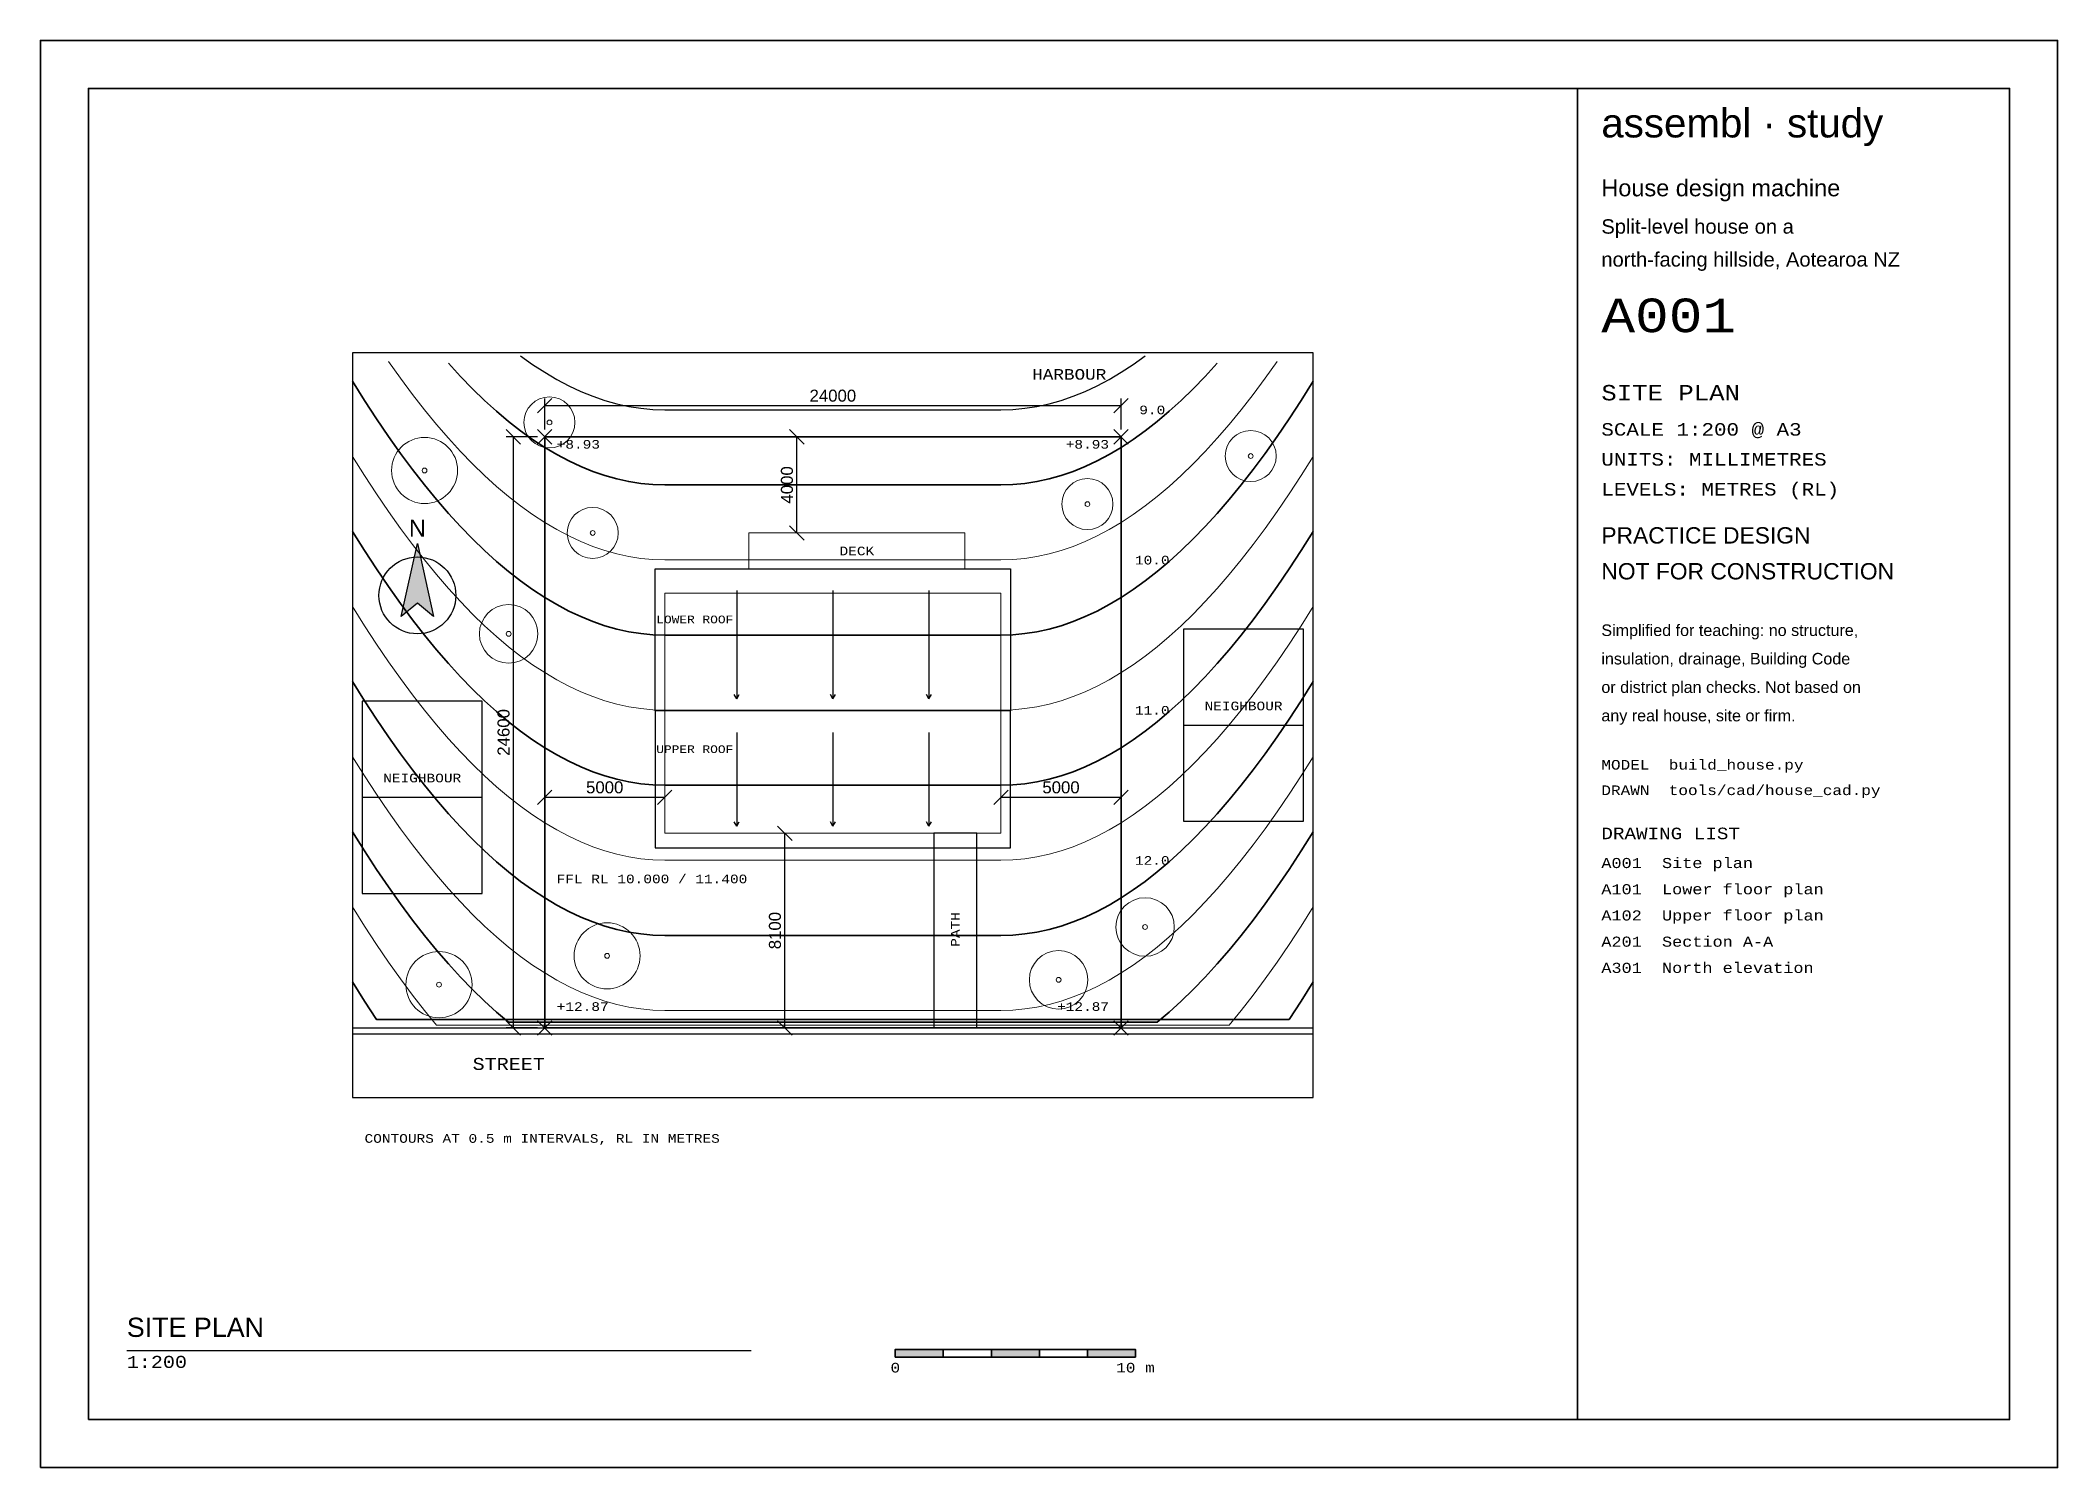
# Paper-space layout 'A001 Site plan' of a CAD drawing. Header units: millimetres. Extents: x 0 to 420, y 0 to 297.
# The model-space entities are those that its viewports show. They can reach past a viewport. Long polylines and large blocks are cut down to what shows.
import ezdxf
from ezdxf.enums import TextEntityAlignment as Align

# ---------------------------------------------------------------- set-up
doc = ezdxf.new("R2010")
doc.units = ezdxf.units.MM
doc.linetypes.add('A-CHAIN', pattern=[12, 8, -1.5, 1, -1.5])
doc.linetypes.add('A-HIDDEN', pattern=[3, 2, -1])
for name, color, linetype, lineweight in [('A-ANNO-DIMS', 7, 'Continuous', 18), ('A-ANNO-SYMB', 1, 'Continuous', 25), ('A-ANNO-TEXT', 7, 'Continuous', 25), ('A-ANNO-TTLB', 7, 'Continuous', 35), ('A-DECK', 30, 'Continuous', 18), ('A-OVHD', 8, 'A-HIDDEN', 18), ('A-ROOF', 7, 'Continuous', 25), ('C-NBRS', 8, 'Continuous', 25), ('C-PROP', 1, 'A-CHAIN', 35), ('C-ROAD', 8, 'Continuous', 25), ('C-TOPO', 96, 'Continuous', 18), ('C-TOPO-MAJR', 96, 'Continuous', 35), ('C-VEG', 52, 'Continuous', 18), ('C-WATR', 5, 'Continuous', 25)]:
    doc.layers.add(name, color=color, linetype=linetype, lineweight=lineweight)
doc.styles.add('ASSEMBL', font='arial.ttf')
doc.styles.add('ASSEMBL-MONO', font='cour.ttf')
doc.dimstyles.new('A200', dxfattribs={"dimscale": 200, "dimtxt": 2.5, "dimasz": 2, "dimexe": 1.5, "dimexo": 1.5, "dimgap": 0.8, "dimtad": 1, "dimdec": 0, "dimdsep": 46, "dimtxsty": 'ASSEMBL', "dimtsz": 1.5, "dimcen": 2.5, "dimclrd": 256, "dimclre": 256, "dimclrt": 256, "dimazin": 3, "dimtfac": 1, "dimtmove": 0, "dimatfit": 3})

msp = doc.modelspace()

# ---------------------------------------------------------------- hatches: boundary and pattern name
at = {"layer": 'A-ANNO-SYMB'}
msp.add_hatch(color=256, dxfattribs=at).paths.add_polyline_path([(15700, 38460), (16372, 35420), (15700, 35980), (15028, 35420)])
at = {"layer": 'A-ANNO-TTLB'}
for points in [[(35600, 4600), (37600, 4600), (37600, 4920), (35600, 4920)], [(39600, 4600), (41600, 4600), (41600, 4920), (39600, 4920)], [(43600, 4600), (45600, 4600), (45600, 4920), (43600, 4920)]]:
    msp.add_hatch(color=256, dxfattribs=at).paths.add_polyline_path(points)

# ---------------------------------------------------------------- linework, layer by layer
at = {"layer": 'A-ANNO-SYMB'}
msp.add_lwpolyline([(15700, 38460), (16372, 35420), (15700, 35980), (15028, 35420)], close=True, dxfattribs=at)
msp.add_circle((15700, 36300), 1600, dxfattribs=at)
at = {"layer": 'A-ANNO-TEXT'}
msp.add_line((3600, 4880), (29600, 4880), dxfattribs=at)
at = {"layer": 'A-ANNO-TTLB'}
for points in [[(0, 0), (84000, 0), (84000, 59400), (0, 59400)], [(2000, 2000), (82000, 2000), (82000, 57400), (2000, 57400)], [(64000, 2000), (82000, 2000), (82000, 57400), (64000, 57400)], [(35600, 4600), (37600, 4600), (37600, 4920), (35600, 4920)], [(37600, 4600), (39600, 4600), (39600, 4920), (37600, 4920)], [(39600, 4600), (41600, 4600), (41600, 4920), (39600, 4920)], [(41600, 4600), (43600, 4600), (43600, 4920), (41600, 4920)], [(43600, 4600), (45600, 4600), (45600, 4920), (43600, 4920)]]:
    msp.add_lwpolyline(points, close=True, dxfattribs=at)
at = {"layer": 'A-DECK'}
msp.add_lwpolyline([(29500, 38900), (38500, 38900), (38500, 37400), (29500, 37400)], close=True, dxfattribs=at)
at = {"layer": 'A-OVHD', "ltscale": 200}
msp.add_lwpolyline([(26000, 26400), (40000, 26400), (40000, 36400), (26000, 36400)], close=True, dxfattribs=at)
at = {"layer": 'A-ROOF'}
for p, q in [((29000, 36500), (29000, 32000)), ((33000, 36500), (33000, 32000)), ((37000, 36500), (37000, 32000)), ((29000, 32000), (28896.9, 32171.378)), ((29000, 32000), (29103.1, 32171.378)), ((33000, 32000), (32896.9, 32171.378)), ((33000, 32000), (33103.1, 32171.378)), ((37000, 32000), (36896.9, 32171.378)), ((37000, 32000), (37103.1, 32171.378)), ((29000, 30600), (29000, 26700)), ((33000, 30600), (33000, 26700)), ((37000, 30600), (37000, 26700)), ((29000, 26700), (28896.9, 26871.378)), ((29000, 26700), (29103.1, 26871.378)), ((33000, 26700), (32896.9, 26871.378)), ((33000, 26700), (33103.1, 26871.378)), ((37000, 26700), (36896.9, 26871.378)), ((37000, 26700), (37103.1, 26871.378))]:
    msp.add_line(p, q, dxfattribs=at)
for points in [[(25600, 37400), (40400, 37400), (40400, 31500), (25600, 31500)], [(40400, 25800), (40400, 31500), (25600, 31500), (25600, 25800)]]:
    msp.add_lwpolyline(points, close=True, dxfattribs=at)
at = {"layer": 'C-NBRS'}
for p, q in [((47600, 30900), (52600, 30900)), ((13400, 27900), (18400, 27900))]:
    msp.add_line(p, q, dxfattribs=at)
for points in [[(47600, 26900), (52600, 26900), (52600, 34900), (47600, 34900)], [(13400, 23900), (18400, 23900), (18400, 31900), (13400, 31900)]]:
    msp.add_lwpolyline(points, close=True, dxfattribs=at)
at = {"layer": 'C-PROP', "ltscale": 200}
msp.add_lwpolyline([(21000, 18300), (45000, 18300), (45000, 42900), (21000, 42900)], close=True, dxfattribs=at)
at = {"layer": 'C-ROAD'}
for p, q in [((13000, 18300), (53000, 18300)), ((13000, 18050), (53000, 18050))]:
    msp.add_line(p, q, dxfattribs=at)
for points in [[(13000, 15400), (53000, 15400), (53000, 46400), (13000, 46400)], [(37200, 18300), (39000, 18300), (39000, 26400), (37200, 26400)]]:
    msp.add_lwpolyline(points, close=True, dxfattribs=at)
at = {"layer": 'C-TOPO'}
for p, q in [((20700, 42600), (21300, 43200)), ((20700, 43200), (21300, 42600)), ((44700, 42600), (45300, 43200)), ((44700, 43200), (45300, 42600)), ((20700, 18000), (21300, 18600)), ((20700, 18600), (21300, 18000)), ((44700, 18000), (45300, 18600)), ((44700, 18600), (45300, 18000))]:
    msp.add_line(p, q, dxfattribs=at)
for points in [[(14500, 46040.625), (15000, 45337.5), (15500, 44665.625), (16000, 44025), (16500, 43415.625), (17000, 42837.5), (17500, 42290.625), (18000, 41775), (18500, 41290.625), (19000, 40837.5), (19500, 40415.625), (20000, 40025), (20500, 39665.625), (21000, 39337.5), (21500, 39040.625), (22000, 38775), (22500, 38540.625), (23000, 38337.5), (23500, 38165.625), (24000, 38025), (24500, 37915.625), (25000, 37837.5), (25500, 37790.625), (26000, 37775), (26500, 37775), (27000, 37775), (27500, 37775), (28000, 37775), (28500, 37775), (29000, 37775), (29500, 37775), (30000, 37775), (30500, 37775), (31000, 37775), (31500, 37775), (32000, 37775), (32500, 37775), (33000, 37775), (33500, 37775), (34000, 37775), (34500, 37775), (35000, 37775), (35500, 37775), (36000, 37775), (36500, 37775), (37000, 37775), (37500, 37775), (38000, 37775), (38500, 37775), (39000, 37775), (39500, 37775), (40000, 37775), (40500, 37790.625), (41000, 37837.5), (41500, 37915.625), (42000, 38025), (42500, 38165.625), (43000, 38337.5), (43500, 38540.625), (44000, 38775), (44500, 39040.625), (45000, 39337.5), (45500, 39665.625), (46000, 40025), (46500, 40415.625), (47000, 40837.5), (47500, 41290.625), (48000, 41775), (48500, 42290.625), (49000, 42837.5), (49500, 43415.625), (50000, 44025), (50500, 44665.625), (51000, 45337.5), (51500, 46040.625)], [(13000, 42087.5), (13500, 41290.625), (14000, 40525), (14500, 39790.625), (15000, 39087.5), (15500, 38415.625), (16000, 37775), (16500, 37165.625), (17000, 36587.5), (17500, 36040.625), (18000, 35525), (18500, 35040.625), (19000, 34587.5), (19500, 34165.625), (20000, 33775), (20500, 33415.625), (21000, 33087.5), (21500, 32790.625), (22000, 32525), (22500, 32290.625), (23000, 32087.5), (23500, 31915.625), (24000, 31775), (24500, 31665.625), (25000, 31587.5), (25500, 31540.625), (26000, 31525), (26500, 31525), (27000, 31525), (27500, 31525), (28000, 31525), (28500, 31525), (29000, 31525), (29500, 31525), (30000, 31525), (30500, 31525), (31000, 31525), (31500, 31525), (32000, 31525), (32500, 31525), (33000, 31525), (33500, 31525), (34000, 31525), (34500, 31525), (35000, 31525), (35500, 31525), (36000, 31525), (36500, 31525), (37000, 31525), (37500, 31525), (38000, 31525), (38500, 31525), (39000, 31525), (39500, 31525), (40000, 31525), (40500, 31540.625), (41000, 31587.5), (41500, 31665.625), (42000, 31775), (42500, 31915.625), (43000, 32087.5), (43500, 32290.625), (44000, 32525), (44500, 32790.625), (45000, 33087.5), (45500, 33415.625), (46000, 33775), (46500, 34165.625), (47000, 34587.5), (47500, 35040.625), (48000, 35525), (48500, 36040.625), (49000, 36587.5), (49500, 37165.625), (50000, 37775), (50500, 38415.625), (51000, 39087.5), (51500, 39790.625), (52000, 40525), (52500, 41290.625), (53000, 42087.5)], [(13000, 35837.5), (13500, 35040.625), (14000, 34275), (14500, 33540.625), (15000, 32837.5), (15500, 32165.625), (16000, 31525), (16500, 30915.625), (17000, 30337.5), (17500, 29790.625), (18000, 29275), (18500, 28790.625), (19000, 28337.5), (19500, 27915.625), (20000, 27525), (20500, 27165.625), (21000, 26837.5), (21500, 26540.625), (22000, 26275), (22500, 26040.625), (23000, 25837.5), (23500, 25665.625), (24000, 25525), (24500, 25415.625), (25000, 25337.5), (25500, 25290.625), (26000, 25275), (26500, 25275), (27000, 25275), (27500, 25275), (28000, 25275), (28500, 25275), (29000, 25275), (29500, 25275), (30000, 25275), (30500, 25275), (31000, 25275), (31500, 25275), (32000, 25275), (32500, 25275), (33000, 25275), (33500, 25275), (34000, 25275), (34500, 25275), (35000, 25275), (35500, 25275), (36000, 25275), (36500, 25275), (37000, 25275), (37500, 25275), (38000, 25275), (38500, 25275), (39000, 25275), (39500, 25275), (40000, 25275), (40500, 25290.625), (41000, 25337.5), (41500, 25415.625), (42000, 25525), (42500, 25665.625), (43000, 25837.5), (43500, 26040.625), (44000, 26275), (44500, 26540.625), (45000, 26837.5), (45500, 27165.625), (46000, 27525), (46500, 27915.625), (47000, 28337.5), (47500, 28790.625), (48000, 29275), (48500, 29790.625), (49000, 30337.5), (49500, 30915.625), (50000, 31525), (50500, 32165.625), (51000, 32837.5), (51500, 33540.625), (52000, 34275), (52500, 35040.625), (53000, 35837.5)], [(13000, 29587.5), (13500, 28790.625), (14000, 28025), (14500, 27290.625), (15000, 26587.5), (15500, 25915.625), (16000, 25275), (16500, 24665.625), (17000, 24087.5), (17500, 23540.625), (18000, 23025), (18500, 22540.625), (19000, 22087.5), (19500, 21665.625), (20000, 21275), (20500, 20915.625), (21000, 20587.5), (21500, 20290.625), (22000, 20025), (22500, 19790.625), (23000, 19587.5), (23500, 19415.625), (24000, 19275), (24500, 19165.625), (25000, 19087.5), (25500, 19040.625), (26000, 19025), (26500, 19025), (27000, 19025), (27500, 19025), (28000, 19025), (28500, 19025), (29000, 19025), (29500, 19025), (30000, 19025), (30500, 19025), (31000, 19025), (31500, 19025), (32000, 19025), (32500, 19025), (33000, 19025), (33500, 19025), (34000, 19025), (34500, 19025), (35000, 19025), (35500, 19025), (36000, 19025), (36500, 19025), (37000, 19025), (37500, 19025), (38000, 19025), (38500, 19025), (39000, 19025), (39500, 19025), (40000, 19025), (40500, 19040.625), (41000, 19087.5), (41500, 19165.625), (42000, 19275), (42500, 19415.625), (43000, 19587.5), (43500, 19790.625), (44000, 20025), (44500, 20290.625), (45000, 20587.5), (45500, 20915.625), (46000, 21275), (46500, 21665.625), (47000, 22087.5), (47500, 22540.625), (48000, 23025), (48500, 23540.625), (49000, 24087.5), (49500, 24665.625), (50000, 25275), (50500, 25915.625), (51000, 26587.5), (51500, 27290.625), (52000, 28025), (52500, 28790.625), (53000, 29587.5)], [(13000, 23337.5), (13500, 22540.625), (14000, 21775), (14500, 21040.625), (15000, 20337.5), (15500, 19665.625), (16000, 19025), (16500, 18415.625), (49500, 18415.625), (50000, 19025), (50500, 19665.625), (51000, 20337.5), (51500, 21040.625), (52000, 21775), (52500, 22540.625), (53000, 23337.5)]]:
    msp.add_lwpolyline(points, dxfattribs=at)
at = {"layer": 'C-TOPO-MAJR'}
for points in [[(17000, 45962.5), (17500, 45415.625), (18000, 44900), (18500, 44415.625), (19000, 43962.5), (19500, 43540.625), (20000, 43150), (20500, 42790.625), (21000, 42462.5), (21500, 42165.625), (22000, 41900), (22500, 41665.625), (23000, 41462.5), (23500, 41290.625), (24000, 41150), (24500, 41040.625), (25000, 40962.5), (25500, 40915.625), (26000, 40900), (26500, 40900), (27000, 40900), (27500, 40900), (28000, 40900), (28500, 40900), (29000, 40900), (29500, 40900), (30000, 40900), (30500, 40900), (31000, 40900), (31500, 40900), (32000, 40900), (32500, 40900), (33000, 40900), (33500, 40900), (34000, 40900), (34500, 40900), (35000, 40900), (35500, 40900), (36000, 40900), (36500, 40900), (37000, 40900), (37500, 40900), (38000, 40900), (38500, 40900), (39000, 40900), (39500, 40900), (40000, 40900), (40500, 40915.625), (41000, 40962.5), (41500, 41040.625), (42000, 41150), (42500, 41290.625), (43000, 41462.5), (43500, 41665.625), (44000, 41900), (44500, 42165.625), (45000, 42462.5), (45500, 42790.625), (46000, 43150), (46500, 43540.625), (47000, 43962.5), (47500, 44415.625), (48000, 44900), (48500, 45415.625), (49000, 45962.5)], [(13000, 45212.5), (13500, 44415.625), (14000, 43650), (14500, 42915.625), (15000, 42212.5), (15500, 41540.625), (16000, 40900), (16500, 40290.625), (17000, 39712.5), (17500, 39165.625), (18000, 38650), (18500, 38165.625), (19000, 37712.5), (19500, 37290.625), (20000, 36900), (20500, 36540.625), (21000, 36212.5), (21500, 35915.625), (22000, 35650), (22500, 35415.625), (23000, 35212.5), (23500, 35040.625), (24000, 34900), (24500, 34790.625), (25000, 34712.5), (25500, 34665.625), (26000, 34650), (26500, 34650), (27000, 34650), (27500, 34650), (28000, 34650), (28500, 34650), (29000, 34650), (29500, 34650), (30000, 34650), (30500, 34650), (31000, 34650), (31500, 34650), (32000, 34650), (32500, 34650), (33000, 34650), (33500, 34650), (34000, 34650), (34500, 34650), (35000, 34650), (35500, 34650), (36000, 34650), (36500, 34650), (37000, 34650), (37500, 34650), (38000, 34650), (38500, 34650), (39000, 34650), (39500, 34650), (40000, 34650), (40500, 34665.625), (41000, 34712.5), (41500, 34790.625), (42000, 34900), (42500, 35040.625), (43000, 35212.5), (43500, 35415.625), (44000, 35650), (44500, 35915.625), (45000, 36212.5), (45500, 36540.625), (46000, 36900), (46500, 37290.625), (47000, 37712.5), (47500, 38165.625), (48000, 38650), (48500, 39165.625), (49000, 39712.5), (49500, 40290.625), (50000, 40900), (50500, 41540.625), (51000, 42212.5), (51500, 42915.625), (52000, 43650), (52500, 44415.625), (53000, 45212.5)], [(13000, 38962.5), (13500, 38165.625), (14000, 37400), (14500, 36665.625), (15000, 35962.5), (15500, 35290.625), (16000, 34650), (16500, 34040.625), (17000, 33462.5), (17500, 32915.625), (18000, 32400), (18500, 31915.625), (19000, 31462.5), (19500, 31040.625), (20000, 30650), (20500, 30290.625), (21000, 29962.5), (21500, 29665.625), (22000, 29400), (22500, 29165.625), (23000, 28962.5), (23500, 28790.625), (24000, 28650), (24500, 28540.625), (25000, 28462.5), (25500, 28415.625), (26000, 28400), (26500, 28400), (27000, 28400), (27500, 28400), (28000, 28400), (28500, 28400), (29000, 28400), (29500, 28400), (30000, 28400), (30500, 28400), (31000, 28400), (31500, 28400), (32000, 28400), (32500, 28400), (33000, 28400), (33500, 28400), (34000, 28400), (34500, 28400), (35000, 28400), (35500, 28400), (36000, 28400), (36500, 28400), (37000, 28400), (37500, 28400), (38000, 28400), (38500, 28400), (39000, 28400), (39500, 28400), (40000, 28400), (40500, 28415.625), (41000, 28462.5), (41500, 28540.625), (42000, 28650), (42500, 28790.625), (43000, 28962.5), (43500, 29165.625), (44000, 29400), (44500, 29665.625), (45000, 29962.5), (45500, 30290.625), (46000, 30650), (46500, 31040.625), (47000, 31462.5), (47500, 31915.625), (48000, 32400), (48500, 32915.625), (49000, 33462.5), (49500, 34040.625), (50000, 34650), (50500, 35290.625), (51000, 35962.5), (51500, 36665.625), (52000, 37400), (52500, 38165.625), (53000, 38962.5)], [(13000, 32712.5), (13500, 31915.625), (14000, 31150), (14500, 30415.625), (15000, 29712.5), (15500, 29040.625), (16000, 28400), (16500, 27790.625), (17000, 27212.5), (17500, 26665.625), (18000, 26150), (18500, 25665.625), (19000, 25212.5), (19500, 24790.625), (20000, 24400), (20500, 24040.625), (21000, 23712.5), (21500, 23415.625), (22000, 23150), (22500, 22915.625), (23000, 22712.5), (23500, 22540.625), (24000, 22400), (24500, 22290.625), (25000, 22212.5), (25500, 22165.625), (26000, 22150), (26500, 22150), (27000, 22150), (27500, 22150), (28000, 22150), (28500, 22150), (29000, 22150), (29500, 22150), (30000, 22150), (30500, 22150), (31000, 22150), (31500, 22150), (32000, 22150), (32500, 22150), (33000, 22150), (33500, 22150), (34000, 22150), (34500, 22150), (35000, 22150), (35500, 22150), (36000, 22150), (36500, 22150), (37000, 22150), (37500, 22150), (38000, 22150), (38500, 22150), (39000, 22150), (39500, 22150), (40000, 22150), (40500, 22165.625), (41000, 22212.5), (41500, 22290.625), (42000, 22400), (42500, 22540.625), (43000, 22712.5), (43500, 22915.625), (44000, 23150), (44500, 23415.625), (45000, 23712.5), (45500, 24040.625), (46000, 24400), (46500, 24790.625), (47000, 25212.5), (47500, 25665.625), (48000, 26150), (48500, 26665.625), (49000, 27212.5), (49500, 27790.625), (50000, 28400), (50500, 29040.625), (51000, 29712.5), (51500, 30415.625), (52000, 31150), (52500, 31915.625), (53000, 32712.5)], [(13000, 26462.5), (13500, 25665.625), (14000, 24900), (14500, 24165.625), (15000, 23462.5), (15500, 22790.625), (16000, 22150), (16500, 21540.625), (17000, 20962.5), (17500, 20415.625), (18000, 19900), (18500, 19415.625), (19000, 18962.5), (19500, 18540.625), (46500, 18540.625), (47000, 18962.5), (47500, 19415.625), (48000, 19900), (48500, 20415.625), (49000, 20962.5), (49500, 21540.625), (50000, 22150), (50500, 22790.625), (51000, 23462.5), (51500, 24165.625), (52000, 24900), (52500, 25665.625), (53000, 26462.5)], [(13000, 20212.5), (13500, 19415.625), (14000, 18650), (52000, 18650), (52500, 19415.625), (53000, 20212.5)]]:
    msp.add_lwpolyline(points, dxfattribs=at)
at = {"layer": 'C-VEG'}
for centre, radius in [((21200, 43500), 1062.5), ((16000, 41500), 1375), ((21200, 43500), 100), ((50400, 42100), 1062.5), ((50400, 42100), 100), ((16000, 41500), 100), ((43600, 40100), 1062.5), ((23000, 38900), 1062.5), ((43600, 40100), 100), ((23000, 38900), 100), ((19500, 34700), 1218.75), ((19500, 34700), 100), ((46000, 22500), 1218.75), ((23600, 21300), 1375), ((46000, 22500), 100), ((16600, 20100), 1375), ((23600, 21300), 100), ((42400, 20300), 1218.75), ((16600, 20100), 100), ((42400, 20300), 100)]:
    msp.add_circle(centre, radius, dxfattribs=at)
at = {"layer": 'C-WATR'}
msp.add_lwpolyline([(20000, 46275), (20500, 45915.625), (21000, 45587.5), (21500, 45290.625), (22000, 45025), (22500, 44790.625), (23000, 44587.5), (23500, 44415.625), (24000, 44275), (24500, 44165.625), (25000, 44087.5), (25500, 44040.625), (26000, 44025), (26500, 44025), (27000, 44025), (27500, 44025), (28000, 44025), (28500, 44025), (29000, 44025), (29500, 44025), (30000, 44025), (30500, 44025), (31000, 44025), (31500, 44025), (32000, 44025), (32500, 44025), (33000, 44025), (33500, 44025), (34000, 44025), (34500, 44025), (35000, 44025), (35500, 44025), (36000, 44025), (36500, 44025), (37000, 44025), (37500, 44025), (38000, 44025), (38500, 44025), (39000, 44025), (39500, 44025), (40000, 44025), (40500, 44040.625), (41000, 44087.5), (41500, 44165.625), (42000, 44275), (42500, 44415.625), (43000, 44587.5), (43500, 44790.625), (44000, 45025), (44500, 45290.625), (45000, 45587.5), (45500, 45915.625), (46000, 46275)], dxfattribs=at)

# ---------------------------------------------------------------- texts
at = {"layer": 'A-ANNO-SYMB', "style": 'ASSEMBL'}
msp.add_text('N', height=700, dxfattribs=at).set_placement((15700, 39100), align=Align.MIDDLE_CENTER)
at = {"layer": 'A-ANNO-TEXT', "style": 'ASSEMBL-MONO'}
for s, height, p in [('DECK', 360, (34000, 38150)), ('LOWER ROOF', 320, (27250, 35300)), ('NEIGHBOUR', 360, (50100, 31700)), ('UPPER ROOF', 320, (27250, 29900)), ('NEIGHBOUR', 360, (15900, 28700))]:
    msp.add_text(s, height=height, dxfattribs=at).set_placement(p, align=Align.MIDDLE_CENTER)
for s, height, p in [('FFL RL 10.000 / 11.400', 360, (21500, 24500)), ('STREET', 500, (18000, 16800)), ('CONTOURS AT 0.5 m INTERVALS, RL IN METRES', 360, (13500, 13700))]:
    msp.add_text(s, height=height, dxfattribs=at).set_placement(p, align=Align.MIDDLE_LEFT)
msp.add_text('PATH', height=360, rotation=90, dxfattribs=at).set_placement((38100, 22400), align=Align.MIDDLE_CENTER)
at = {"layer": 'A-ANNO-TEXT'}
for s, height, style, p in [('SITE PLAN', 800, 'ASSEMBL', (3600, 5200)), ('1:200', 500, 'ASSEMBL-MONO', (3600, 4000))]:
    msp.add_text(s, height=height, dxfattribs=dict(at, style=style)).set_placement(p, align=Align.BOTTOM_LEFT)
at = {"layer": 'A-ANNO-TTLB'}
for s, height, style, p in [('assembl · study', 1200, 'ASSEMBL', (65000, 55000)), ('House design machine', 700, 'ASSEMBL', (65000, 52700)), ('Split-level house on a', 600, 'ASSEMBL', (65000, 51175)), ('north-facing hillside, Aotearoa NZ', 600, 'ASSEMBL', (65000, 49805)), ('A001', 1400, 'ASSEMBL-MONO', (65000, 46835)), ('SITE PLAN', 640, 'ASSEMBL-MONO', (65000, 44225)), ('SCALE 1:200 @ A3', 520, 'ASSEMBL-MONO', (65000, 42793)), ('UNITS: MILLIMETRES', 520, 'ASSEMBL-MONO', (65000, 41547)), ('LEVELS: METRES (RL)', 520, 'ASSEMBL-MONO', (65000, 40301)), ('PRACTICE DESIGN', 680, 'ASSEMBL', (65000, 38255)), ('NOT FOR CONSTRUCTION', 680, 'ASSEMBL', (65000, 36761)), ('Simplified for teaching: no structure,', 480, 'ASSEMBL', (65000, 34467)), ('insulation, drainage, Building Code', 480, 'ASSEMBL', (65000, 33283)), ('or district plan checks. Not based on', 480, 'ASSEMBL', (65000, 32099)), ('any real house, site or firm.', 480, 'ASSEMBL', (65000, 30915)), ('MODEL  build_house.py', 400, 'ASSEMBL-MONO', (65000, 28931)), ('DRAWN  tools/cad/house_cad.py', 400, 'ASSEMBL-MONO', (65000, 27871)), ('DRAWING LIST', 480, 'ASSEMBL-MONO', (65000, 26011)), ('A001  Site plan', 420, 'ASSEMBL-MONO', (65000, 24827)), ('A101  Lower floor plan', 420, 'ASSEMBL-MONO', (65000, 23736)), ('A102  Upper floor plan', 420, 'ASSEMBL-MONO', (65000, 22645)), ('A201  Section A-A', 420, 'ASSEMBL-MONO', (65000, 21554)), ('A301  North elevation', 420, 'ASSEMBL-MONO', (65000, 20463))]:
    msp.add_text(s, height=height, dxfattribs=dict(at, style=style)).set_placement(p, align=Align.BOTTOM_LEFT)
at = {"layer": 'A-ANNO-TTLB', "style": 'ASSEMBL-MONO'}
for s, p in [('0', (35600, 4360)), ('10 m', (45600, 4360))]:
    msp.add_text(s, height=400, dxfattribs=at).set_placement(p, align=Align.TOP_CENTER)
at = {"layer": 'C-TOPO', "style": 'ASSEMBL-MONO'}
for s, p in [('9.0', (46300, 43730.625)), ('10.0', (46300, 37480.625)), ('11.0', (46300, 31230.625)), ('12.0', (46300, 24980.625))]:
    msp.add_text(s, height=360, dxfattribs=at).set_placement(p, align=Align.BOTTOM_CENTER)
for s, p in [('+8.93', (21500, 42300)), ('+12.87', (21500, 18900))]:
    msp.add_text(s, height=360, dxfattribs=at).set_placement(p, align=Align.BOTTOM_LEFT)
for s, p in [('+8.93', (44500, 42300)), ('+12.87', (44500, 18900))]:
    msp.add_text(s, height=360, dxfattribs=at).set_placement(p, align=Align.BOTTOM_RIGHT)
at = {"layer": 'C-WATR', "style": 'ASSEMBL-MONO'}
msp.add_text('HARBOUR', height=440, dxfattribs=at).set_placement((41300, 45500), align=Align.MIDDLE_LEFT)

# ---------------------------------------------------------------- dimensions: what is measured, and where the dimension line sits
at = {"layer": 'A-ANNO-DIMS'}
for base, p1, p2 in [((21000, 44200), (21000, 42900), (45000, 42900)), ((21000, 27900), (21000, 27900), (26000, 27900)), ((40000, 27900), (40000, 27900), (45000, 27900))]:
    msp.add_linear_dim(base=base, p1=p1, p2=p2, dimstyle='A200', dxfattribs=at).render()
for base, p1, p2 in [((19700, 18300), (21000, 18300), (21000, 42900)), ((31500, 38900), (31500, 38900), (31500, 42900)), ((31000, 18300), (31000, 18300), (31000, 26400))]:
    msp.add_linear_dim(base=base, p1=p1, p2=p2, angle=90, dimstyle='A200', dxfattribs=at).render()

psp = doc.layouts.new('A001 Site plan')

# ---------------------------------------------------------------- viewports
at = {"layer": 'VIEWPORTS'}
psp.add_viewport(center=(210, 148.5), size=(420, 297), view_center_point=(42000, 29700), view_height=59400, dxfattribs=at)

doc.saveas('drawing.dxf')
